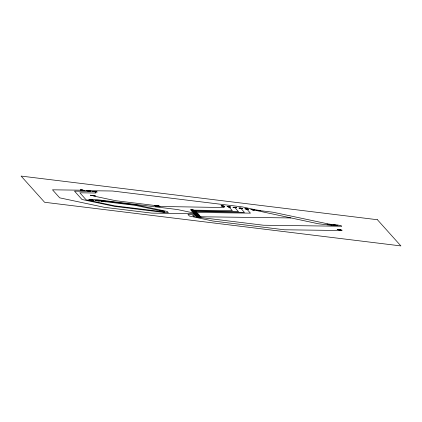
<?xml version="1.0" encoding="UTF-8"?>
<svg xmlns="http://www.w3.org/2000/svg" width="422" height="422" viewBox="0 0 422 422"><rect width="100%" height="100%" fill="white"/><g stroke="black" fill="none" stroke-linecap="round" stroke-linejoin="round"><path stroke-width="0.63" d="M84.031 190.391L81.567 190.064L84.036 190.369M95.926 191.852L93.473 191.509L95.947 191.831M94.122 195.729L91.658 195.402L94.127 195.713M90.076 199.817L92.545 200.155M92.523 200.176L90.086 199.854M96.031 200.545L98.5 200.883L96.031 200.571M191.678 209.977L194.131 210.309L191.678 210.003M192.268 210.636L194.721 210.968L192.268 210.657M192.859 211.295L195.312 211.628L192.859 211.316M193.45 211.95L195.903 212.287L193.45 211.976M194.637 213.268L197.085 213.606M195.228 213.928L197.675 214.26M197.063 213.627L194.632 213.295M195.819 214.587L198.266 214.919M197.654 214.286L195.222 213.954M196.409 215.246L198.857 215.579M198.245 214.946L195.813 214.613M198.836 215.605L196.415 215.283M197.591 216.565L200.039 216.897M200.028 216.913L197.58 216.581M338.455 229.758L340.892 230.048L338.423 229.737M82.802 190.211L52.497 189.816L59.708 197.849L104.213 207.292L151.793 213.121L192.822 213.659L196.446 214.102M192.901 210.151L232.322 210.668L228.866 206.817M197.628 215.42L192.685 215.357L193.566 216.338L197.19 217.108L263.455 225.227L341.662 226.255L341.203 225.738L337.616 224.979L329.202 224.14L273.023 212.224L258.633 210.462L242.513 206.933L112.526 191.008L88.53 190.691L89.105 191.33L74.504 191.14L81.989 199.485L114.373 206.353L165.445 212.609L168.304 212.651L167.254 211.475L136.702 204.997L99.687 200.461L94.802 200.371L99.734 201.057L97.018 200.45L97.26 200.719M198.809 216.739L290.827 217.947M234.432 207.376L233.572 207.366L234.41 207.608M241.157 208.442L242.028 208.447L241.094 208.199M258.248 210.293L257.383 210.309L258.401 210.552M229.167 206.975L230.117 206.986L229.273 206.754M240.471 208.115L239.554 208.141L240.54 208.362M258.333 210.304L256.724 210.198L260.548 210.72L258.311 210.235M252.978 209.892L253.938 209.892L250.768 209.47L252.535 209.834M228.65 206.664L227.627 206.627L228.545 206.891M234.358 207.302L234.901 207.371M252.467 209.581L251.433 209.555L252.272 209.792M258.174 210.219L258.602 210.335M240.983 208.421L242.687 208.521L240.825 208.157M241.231 208.515L238.857 208.025L240.735 208.146M222.784 205.947L221.677 205.899L222.589 206.163M240.445 208.046L241.126 208.136M246.601 208.864L245.488 208.858L246.58 209.106M234.943 207.682L236.072 207.714L235.049 207.455M229.188 207.044L228.508 206.949M258.76 210.599L259.889 210.625L258.691 210.346M253.005 209.961L252.192 209.85M157.179 205.772L115.549 200.677L93.241 195.945L92.893 195.555M157.77 206.432L224.209 207.534L222.911 206.084M193.492 210.81L238.483 211.628L234.817 207.545M194.083 211.469L244.443 212.366L240.772 208.273M194.674 212.129L197.269 212.445L250.441 213.147L246.728 209.001M103.216 201.452L135.072 205.35L161.906 211.042M197.037 214.761L194.774 214.487L199.311 215.072L195.623 214.402L187.932 214.397L189.394 216.027L212.936 221.022L284.407 229.774L340.211 230.512L339.657 229.89M162.496 211.702L114.673 205.846L86.109 199.785L79.848 192.807L95.915 193.018L94.707 191.672M252.493 209.523L254.593 209.982L252.715 209.861M228.677 206.606L228.946 206.638M222.874 205.957L220.996 205.825L222.679 206.173M228.898 206.944L230.776 207.075L229.009 206.711M240.962 208.484L240.551 208.431M246.675 208.811L247.081 208.869M222.858 205.894L224.826 206.332L222.689 206.242M258.686 210.657L258.412 210.62M246.643 209.18L248.637 209.265L247.044 208.927M234.869 207.74L234.331 207.661M235.038 207.387L232.907 207.281L236.731 207.803L234.964 207.439M222.964 205.968L224.166 206.258L222.552 206.221M228.808 206.928L226.962 206.543L229.352 206.701M247.213 208.885L244.813 208.742L247.983 209.175L247.134 208.943M195.855 213.442L177.472 209.544L94.844 199.421L90.751 199.369L91.305 199.991M335.516 225.274L335.738 225.522L332.388 225.48L318.035 223.718L252.678 209.734M329.202 224.14L329.566 224.546M80.328 189.874L85.276 190.549L80.328 189.874M86.283 190.602L91.226 191.277L86.283 190.602M88.836 199.653L93.779 200.329L88.847 199.638M90.419 195.217L95.361 195.892L90.419 195.217M92.233 191.335L97.181 192.01L92.249 191.319M100.742 201.115L105.69 201.79L100.784 201.083M154.906 205.467L159.447 206.084L154.916 205.451M155.496 206.121L160.038 206.743L155.507 206.11M159.632 210.736L164.174 211.353L159.643 210.72M160.223 211.396L164.765 212.013L160.26 211.369M190.628 209.839L195.17 210.462L190.644 209.824M191.219 210.499L195.766 211.121L191.235 210.483M191.81 211.158L196.357 211.775L191.825 211.142M192.4 211.818L196.947 212.435L192.416 211.802M193.582 213.136L198.129 213.754L193.619 213.11M194.173 213.796L198.72 214.413L194.21 213.769M195.354 215.109L199.901 215.732L195.391 215.083M196.536 216.428L201.083 217.05L196.573 216.402M327.092 224.209L332.04 224.884L327.134 224.182M333.048 224.937L337.99 225.612L333.058 224.921M337.183 229.552L342.126 230.227L337.22 229.521M87.539 190.76L89.991 191.103L87.586 190.749M101.997 201.268L104.445 201.626L102.019 201.262M155.971 205.593L158.403 205.931L155.971 205.593M156.562 206.252L158.994 206.59L156.562 206.252M160.698 210.863L163.129 211.206L160.713 210.858M161.288 211.522L163.725 211.865L161.304 211.517M328.348 224.362L330.801 224.704L328.369 224.356M334.303 225.095L336.756 225.438L334.324 225.084M377.405 219.725L21.1 176.079L44.595 202.275L400.9 245.92L377.405 219.725"/></g></svg>
